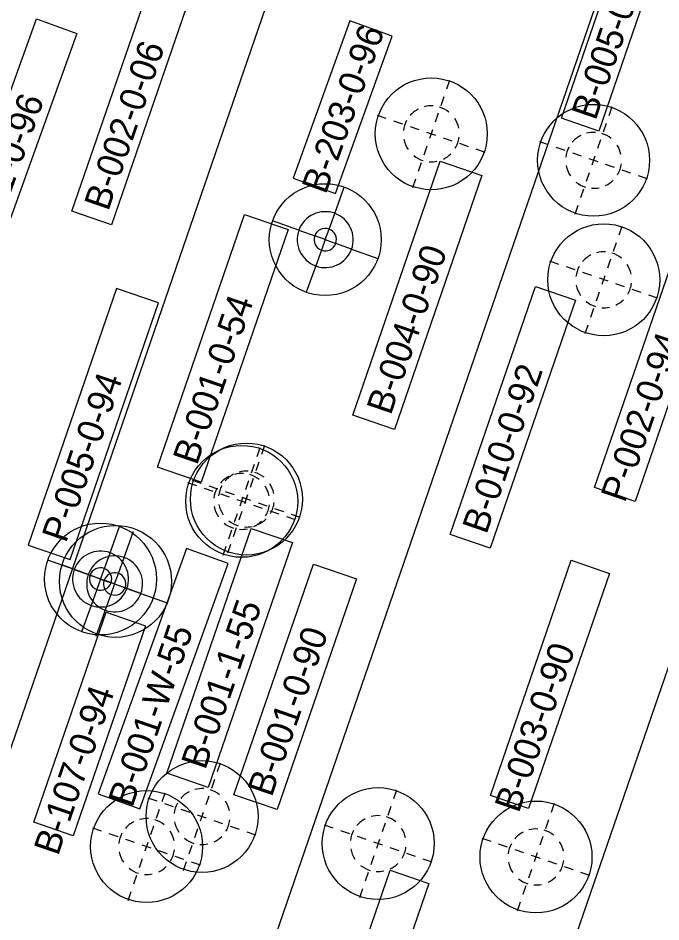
# Model space of a CAD drawing. Extents: x 2191181 to 2192791, y 663049 to 665043.
# Drawn here: x 2191949.2 to 2192121.5, y 663472.3 to 663714.6 of the extents above; entities that cross this region are included whole.
import ezdxf

# ---------------------------------------------------------------- set-up
doc = ezdxf.new("R2010")
doc.units = 0
for name, color, linetype in [('GT_Historic_Soil_Boring', 7, 'Continuous'), ('GT_Instrumented_Soil_Boring', 7, 'Continuous'), ('GT_Project_Soil_Boring', 7, 'Continuous'), ('GT_Project_Text', 7, 'Continuous'), ('GT_W Abut X-Sections', 7, 'Continuous'), ('SH_Cut_Line', 7, 'Continuous')]:
    doc.layers.add(name, color=color, linetype=linetype)

msp = doc.modelspace()

# ---------------------------------------------------------------- linework, layer by layer
at = {"layer": 'GT_Historic_Soil_Boring'}
for p, q in [((2192064.1, 663695.63), (2192064.91, 663697.99)), ((2192062.58, 663691.22), (2192063.39, 663693.58)), ((2192107.59, 663688.53), (2192108.4, 663690.89)), ((2192047.9, 663687.72), (2192045.53, 663688.53)), ((2192061.06, 663686.8), (2192061.87, 663689.17)), ((2192052.31, 663686.2), (2192049.95, 663687.02)), ((2192056.72, 663684.69), (2192054.36, 663685.5)), ((2192106.07, 663684.12), (2192106.88, 663686.48)), ((2192061.13, 663683.17), (2192058.77, 663683.98)), ((2192059.54, 663682.39), (2192060.36, 663684.76)), ((2192058.03, 663677.98), (2192058.84, 663680.34)), ((2192065.55, 663681.65), (2192063.18, 663682.46)), ((2192069.96, 663680.13), (2192067.6, 663680.95)), ((2192091.39, 663680.62), (2192089.03, 663681.44)), ((2192104.55, 663679.7), (2192105.37, 663682.07)), ((2192074.37, 663678.62), (2192072.01, 663679.43)), ((2192095.8, 663679.1), (2192093.44, 663679.92)), ((2192100.22, 663677.59), (2192097.85, 663678.4)), ((2192056.51, 663673.57), (2192057.32, 663675.93)), ((2192104.63, 663676.07), (2192102.26, 663676.88)), ((2192103.04, 663675.29), (2192103.85, 663677.66)), ((2192109.04, 663674.55), (2192106.67, 663675.37)), ((2192101.52, 663670.88), (2192102.33, 663673.25)), ((2192113.45, 663673.03), (2192111.09, 663673.85)), ((2192054.99, 663669.15), (2192055.8, 663671.52)), ((2192117.86, 663671.52), (2192115.5, 663672.33)), ((2192100, 663666.47), (2192100.81, 663668.83)), ((2192098.48, 663662.06), (2192099.3, 663664.42)), ((2192110.32, 663656.5), (2192111.13, 663658.86)), ((2192108.8, 663652.09), (2192109.62, 663654.45)), ((2192094.12, 663648.59), (2192091.76, 663649.41)), ((2192107.28, 663647.67), (2192108.1, 663650.04)), ((2192098.53, 663647.08), (2192096.17, 663647.89)), ((2192102.95, 663645.56), (2192100.58, 663646.37)), ((2192107.36, 663644.04), (2192104.99, 663644.85)), ((2192105.77, 663643.27), (2192106.58, 663645.63)), ((2192111.77, 663642.52), (2192109.41, 663643.34)), ((2192116.18, 663641.01), (2192113.82, 663641.82)), ((2192104.25, 663638.85), (2192105.06, 663641.22)), ((2192120.6, 663639.49), (2192118.23, 663640.3)), ((2192102.73, 663634.44), (2192103.55, 663636.8)), ((2192101.21, 663630.03), (2192102.03, 663632.39)), ((2192013.29, 663597.1), (2192014.1, 663599.46)), ((2192014.56, 663597.72), (2192015.37, 663600.08)), ((2192013.04, 663593.3), (2192013.85, 663595.67)), ((2192011.77, 663592.68), (2192012.58, 663595.05)), ((2191998.36, 663589.81), (2191996, 663590.62)), ((2192010.25, 663588.27), (2192011.06, 663590.64)), ((2192011.52, 663588.89), (2192012.34, 663591.26)), ((2191997.09, 663589.19), (2191994.72, 663590)), ((2192001.5, 663587.67), (2191999.14, 663588.48)), ((2192002.77, 663588.29), (2192000.41, 663589.11)), ((2192005.91, 663586.15), (2192003.55, 663586.97)), ((2192007.19, 663586.77), (2192004.82, 663587.59)), ((2192008.73, 663583.86), (2192009.55, 663586.23)), ((2192011.59, 663585.26), (2192009.23, 663586.07)), ((2192010.01, 663584.48), (2192010.82, 663586.85)), ((2192010.32, 663584.64), (2192007.96, 663585.45)), ((2192014.74, 663583.12), (2192012.37, 663583.93)), ((2192016.01, 663583.74), (2192013.64, 663584.55)), ((2192007.22, 663579.45), (2192008.03, 663581.81)), ((2192008.49, 663580.07), (2192009.3, 663582.43)), ((2192019.15, 663581.6), (2192016.79, 663582.41)), ((2192020.42, 663582.22), (2192018.06, 663583.04)), ((2192023.56, 663580.08), (2192021.2, 663580.9)), ((2192024.83, 663580.7), (2192022.47, 663581.52)), ((2192005.7, 663575.04), (2192006.51, 663577.4)), ((2192006.97, 663575.66), (2192007.78, 663578.02)), ((2192005.45, 663571.24), (2192006.27, 663573.61)), ((2192004.18, 663570.62), (2192004.99, 663572.99)), ((2192002.66, 663512.59), (2192003.47, 663514.96)), ((2192001.14, 663508.18), (2192001.96, 663510.54)), ((2191987.8, 663504.55), (2191988.61, 663506.92)), ((2191999.62, 663503.77), (2192000.44, 663506.13)), ((2192049.87, 663505.34), (2192050.68, 663507.71)), ((2191986.46, 663504.68), (2191984.1, 663505.5)), ((2191990.87, 663503.17), (2191988.51, 663503.98)), ((2192048.35, 663500.93), (2192049.16, 663503.29)), ((2192092.15, 663501.76), (2192092.97, 663504.13)), ((2191986.28, 663500.14), (2191987.1, 663502.51)), ((2191995.29, 663501.65), (2191992.92, 663502.46)), ((2191999.7, 663500.13), (2191997.33, 663500.95)), ((2191998.11, 663499.36), (2191998.92, 663501.72)), ((2192004.11, 663498.61), (2192001.75, 663499.43)), ((2192046.83, 663496.52), (2192047.65, 663498.88)), ((2192090.64, 663497.35), (2192091.45, 663499.71)), ((2191971.6, 663496.65), (2191969.24, 663497.46)), ((2191976.02, 663495.13), (2191973.65, 663495.94)), ((2191984.77, 663495.73), (2191985.58, 663498.09)), ((2191996.59, 663494.94), (2191997.4, 663497.31)), ((2192008.52, 663497.1), (2192006.16, 663497.91)), ((2192012.94, 663495.58), (2192010.57, 663496.39)), ((2192033.67, 663497.44), (2192031.31, 663498.25)), ((2192038.08, 663495.92), (2192035.72, 663496.73)), ((2191980.43, 663493.61), (2191978.06, 663494.42)), ((2191983.25, 663491.32), (2191984.06, 663493.68)), ((2192042.5, 663494.4), (2192040.13, 663495.21)), ((2192046.91, 663492.88), (2192044.54, 663493.7)), ((2192045.32, 663492.11), (2192046.13, 663494.47)), ((2192075.96, 663493.85), (2192073.59, 663494.67)), ((2192089.12, 663492.94), (2192089.93, 663495.3)), ((2191984.84, 663492.09), (2191982.47, 663492.91)), ((2191989.25, 663490.58), (2191986.89, 663491.39)), ((2191995.07, 663490.53), (2191995.89, 663492.9)), ((2192051.32, 663491.37), (2192048.95, 663492.18)), ((2192080.37, 663492.34), (2192078, 663493.15)), ((2192084.78, 663490.82), (2192082.42, 663491.63)), ((2191981.73, 663486.91), (2191982.54, 663489.27)), ((2191993.66, 663489.06), (2191991.3, 663489.87)), ((2192043.8, 663487.7), (2192044.61, 663490.06)), ((2192055.73, 663489.85), (2192053.37, 663490.66)), ((2192060.14, 663488.33), (2192057.78, 663489.14)), ((2192089.19, 663489.3), (2192086.83, 663490.12)), ((2192087.6, 663488.53), (2192088.41, 663490.89)), ((2191993.55, 663486.12), (2191994.37, 663488.48)), ((2191998.08, 663487.54), (2191995.71, 663488.35)), ((2192086.08, 663484.11), (2192086.9, 663486.48)), ((2192093.6, 663487.78), (2192091.24, 663488.6)), ((2192098.02, 663486.27), (2192095.65, 663487.08)), ((2191980.21, 663482.49), (2191981.03, 663484.86)), ((2192042.28, 663483.28), (2192043.09, 663485.65)), ((2192102.43, 663484.75), (2192100.07, 663485.56)), ((2192084.57, 663479.7), (2192085.38, 663482.06)), ((2191978.7, 663478.08), (2191979.51, 663480.44)), ((2192040.76, 663478.87), (2192041.58, 663481.23)), ((2192083.05, 663475.29), (2192083.86, 663477.65))]:
    msp.add_line(p, q, dxfattribs=at)
for centre, start, end in [((2192059.95, 663683.58), 117.402, 139.4735), ((2192059.95, 663683.58), 86.1982, 104.7742), ((2192059.95, 663683.58), 51.0169, 72.892), ((2192059.95, 663683.58), 11.7113, 33.0485), ((2192059.95, 663683.58), 151.726, 173.4799), ((2192059.95, 663683.58), 328.9009, 352.941), ((2192103.44, 663676.48), 117.402, 139.4735), ((2192103.44, 663676.48), 86.1982, 104.7742), ((2192103.44, 663676.48), 51.0169, 72.892), ((2192059.95, 663683.58), 190.866, 213.8982), ((2192103.44, 663676.48), 11.7113, 33.0485), ((2192059.95, 663683.58), 231.0257, 253.1506), ((2192059.95, 663683.58), 295.5179, 314.6905), ((2192103.44, 663676.48), 151.726, 173.4799), ((2192059.95, 663683.58), 265.7426, 281.6878), ((2192103.44, 663676.48), 328.9009, 352.941), ((2192103.44, 663676.48), 190.866, 213.8982), ((2192103.44, 663676.48), 231.0257, 253.1506), ((2192103.44, 663676.48), 295.5179, 314.6905), ((2192103.44, 663676.48), 265.7426, 281.6878), ((2192106.17, 663644.45), 117.402, 139.4735), ((2192106.17, 663644.45), 86.1982, 104.7742), ((2192106.17, 663644.45), 51.0169, 72.892), ((2192106.17, 663644.45), 151.726, 173.4799), ((2192106.17, 663644.45), 11.7113, 33.0485), ((2192106.17, 663644.45), 190.866, 213.8982), ((2192106.17, 663644.45), 328.9009, 352.941), ((2192106.17, 663644.45), 295.5179, 314.6905), ((2192106.17, 663644.45), 231.0257, 253.1506), ((2192106.17, 663644.45), 265.7426, 281.6878), ((2192010.41, 663585.66), 86.1982, 104.7742), ((2192009.14, 663585.04), 117.402, 139.4735), ((2192010.41, 663585.66), 117.402, 139.4735), ((2192009.14, 663585.04), 86.1982, 104.7742), ((2192009.14, 663585.04), 51.0169, 72.892), ((2192010.41, 663585.66), 51.0169, 72.892), ((2192009.14, 663585.04), 151.726, 173.4799), ((2192010.41, 663585.66), 151.726, 173.4799), ((2192009.14, 663585.04), 11.7113, 33.0485), ((2192010.41, 663585.66), 11.7113, 33.0485), ((2192009.14, 663585.04), 190.866, 213.8982), ((2192010.41, 663585.66), 190.866, 213.8982), ((2192009.14, 663585.04), 328.9009, 352.941), ((2192010.41, 663585.66), 328.9009, 352.941), ((2192009.14, 663585.04), 231.0257, 253.1506), ((2192010.41, 663585.66), 231.0257, 253.1506), ((2192009.14, 663585.04), 295.5179, 314.6905), ((2192010.41, 663585.66), 295.5179, 314.6905), ((2192009.14, 663585.04), 265.7426, 281.6878), ((2192010.41, 663585.66), 265.7426, 281.6878), ((2191998.51, 663500.54), 117.402, 139.4735), ((2191998.51, 663500.54), 86.1982, 104.7742), ((2191998.51, 663500.54), 51.0169, 72.892), ((2191998.51, 663500.54), 151.726, 173.4799), ((2191998.51, 663500.54), 11.7113, 33.0485), ((2192045.72, 663493.29), 86.1982, 104.7742), ((2191983.66, 663492.5), 117.402, 139.4735), ((2191983.66, 663492.5), 86.1982, 104.7742), ((2191983.66, 663492.5), 51.0169, 72.892), ((2191998.51, 663500.54), 190.866, 213.8982), ((2191998.51, 663500.54), 328.9009, 352.941), ((2192045.72, 663493.29), 117.402, 139.4735), ((2192045.72, 663493.29), 51.0169, 72.892), ((2191983.66, 663492.5), 151.726, 173.4799), ((2191983.66, 663492.5), 11.7113, 33.0485), ((2192045.72, 663493.29), 151.726, 173.4799), ((2192045.72, 663493.29), 11.7113, 33.0485), ((2192088.01, 663489.71), 117.402, 139.4735), ((2192088.01, 663489.71), 86.1982, 104.7742), ((2192088.01, 663489.71), 51.0169, 72.892), ((2191998.51, 663500.54), 231.0257, 253.1506), ((2191998.51, 663500.54), 295.5179, 314.6905), ((2192088.01, 663489.71), 11.7113, 33.0485), ((2191983.66, 663492.5), 190.866, 213.8982), ((2191983.66, 663492.5), 328.9009, 352.941), ((2191998.51, 663500.54), 265.7426, 281.6878), ((2192045.72, 663493.29), 190.866, 213.8982), ((2192045.72, 663493.29), 328.9009, 352.941), ((2192088.01, 663489.71), 151.726, 173.4799), ((2192088.01, 663489.71), 328.9009, 352.941), ((2191983.66, 663492.5), 231.0257, 253.1506), ((2191983.66, 663492.5), 295.5179, 314.6905), ((2192045.72, 663493.29), 231.0257, 253.1506), ((2192045.72, 663493.29), 295.5179, 314.6905), ((2192088.01, 663489.71), 190.866, 213.8982), ((2191983.66, 663492.5), 265.7426, 281.6878), ((2192045.72, 663493.29), 265.7426, 281.6878), ((2192088.01, 663489.71), 231.0257, 253.1506), ((2192088.01, 663489.71), 295.5179, 314.6905), ((2192088.01, 663489.71), 265.7426, 281.6878)]:
    msp.add_arc(centre, 7.5, start, end, dxfattribs=at)
at = {"layer": 'GT_Instrumented_Soil_Boring'}
for p, q in [((2192034.07, 663662.26), (2192036.61, 663669.32)), ((2192032.55, 663658.03), (2192034.07, 663662.26)), ((2192024.48, 663657.74), (2192017.42, 663660.28)), ((2192024.48, 663657.74), (2192028.71, 663656.22)), ((2192031.53, 663655.21), (2192028.71, 663656.22)), ((2192031.53, 663655.21), (2192032.55, 663658.03)), ((2192031.53, 663655.21), (2192030.52, 663652.38)), ((2192031.53, 663655.21), (2192034.36, 663654.19)), ((2192038.59, 663652.67), (2192034.36, 663654.19)), ((2192030.52, 663652.38), (2192029, 663648.15)), ((2192038.59, 663652.67), (2192045.65, 663650.13)), ((2192029, 663648.15), (2192026.46, 663641.09)), ((2191973.85, 663571.27), (2191976.38, 663578.33)), ((2191977.63, 663569.97), (2191980.17, 663577.03)), ((2191972.33, 663567.04), (2191973.85, 663571.27)), ((2191964.25, 663566.75), (2191957.19, 663569.29)), ((2191976.11, 663565.74), (2191977.63, 663569.97)), ((2191968.03, 663565.45), (2191960.98, 663567.99)), ((2191964.25, 663566.75), (2191968.49, 663565.23)), ((2191971.31, 663564.22), (2191972.33, 663567.04)), ((2191968.03, 663565.45), (2191972.27, 663563.93)), ((2191971.31, 663564.22), (2191968.49, 663565.23)), ((2191971.31, 663564.22), (2191970.3, 663561.39)), ((2191971.31, 663564.22), (2191974.13, 663563.2)), ((2191975.09, 663562.92), (2191972.27, 663563.93)), ((2191975.09, 663562.92), (2191976.11, 663565.74)), ((2191970.3, 663561.39), (2191968.77, 663557.16)), ((2191975.09, 663562.92), (2191974.08, 663560.09)), ((2191978.37, 663561.68), (2191974.13, 663563.2)), ((2191975.09, 663562.92), (2191977.92, 663561.9)), ((2191982.15, 663560.38), (2191977.92, 663561.9)), ((2191978.37, 663561.68), (2191985.43, 663559.14)), ((2191974.08, 663560.09), (2191972.56, 663555.86)), ((2191982.15, 663560.38), (2191989.21, 663557.84)), ((2191968.77, 663557.16), (2191966.24, 663550.1)), ((2191972.56, 663555.86), (2191970.02, 663548.8))]:
    msp.add_line(p, q, dxfattribs=at)
for centre, radius, start, end in [((2192031.53, 663655.21), 7.5, 70.2247, 160.2247), ((2192031.53, 663655.21), 7.5, 340.2247, 70.2247), ((2192031.53, 663655.21), 7.5, 160.2247, 250.2247), ((2192031.53, 663655.21), 3, 160.2247, 250.2247), ((2192031.53, 663655.21), 3, 70.2247, 160.2247), ((2192031.53, 663655.21), 3, 340.2247, 70.2247), ((2192031.53, 663655.21), 3, 250.2247, 340.2247), ((2192031.53, 663655.21), 7.5, 250.2247, 340.2247), ((2191971.31, 663564.22), 7.5, 70.2247, 160.2247), ((2191971.31, 663564.22), 7.5, 340.2247, 70.2247), ((2191975.09, 663562.92), 7.5, 70.2247, 160.2247), ((2191975.09, 663562.92), 7.5, 340.2247, 70.2247), ((2191971.31, 663564.22), 7.5, 160.2247, 250.2247), ((2191971.31, 663564.22), 3, 70.2247, 160.2247), ((2191971.31, 663564.22), 3, 340.2247, 70.2247), ((2191975.09, 663562.92), 7.5, 160.2247, 250.2247), ((2191971.31, 663564.22), 3, 160.2247, 250.2247), ((2191975.09, 663562.92), 3, 160.2247, 250.2247), ((2191975.09, 663562.92), 3, 70.2247, 160.2247), ((2191975.09, 663562.92), 3, 340.2247, 70.2247), ((2191971.31, 663564.22), 7.5, 250.2247, 340.2247), ((2191971.31, 663564.22), 3, 250.2247, 340.2247), ((2191975.09, 663562.92), 3, 250.2247, 340.2247), ((2191975.09, 663562.92), 7.5, 250.2247, 340.2247)]:
    msp.add_arc(centre, radius, start, end, dxfattribs=at)
at = {"layer": 'GT_Project_Soil_Boring'}
for centre in [(2192059.95, 663683.58), (2192103.44, 663676.48), (2192031.53, 663655.21), (2192106.17, 663644.45), (2192010.41, 663585.66), (2192009.14, 663585.04), (2191971.31, 663564.22), (2191975.32, 663563.58), (2191998.51, 663500.54), (2192045.72, 663493.29), (2191983.66, 663492.5), (2192088.01, 663489.71)]:
    msp.add_circle(centre, 15, dxfattribs=at)
at = {"layer": 'GT_Project_Text'}
for points in [[(2191964.96, 663710.48), (2191941.15, 663644.26), (2191930.33, 663648.15), (2191954.14, 663714.37)], [(2192038.08, 663713.87), (2192022.91, 663671.67), (2192034.31, 663667.57), (2192049.49, 663709.77)], [(2192103.72, 663588.77), (2192124.65, 663649.61), (2192135.51, 663645.87), (2192114.58, 663585.03)], [(2191994.32, 663572.38), (2191970.67, 663506.6), (2191981.86, 663502.58), (2192005.51, 663568.35)], [(2192039.89, 663564.28), (2192018.61, 663502.4), (2192007.07, 663506.36), (2192028.35, 663568.25)]]:
    msp.add_lwpolyline(points, close=True, dxfattribs=at)
at = {"layer": 'GT_W Abut X-Sections'}
for p, q in [((2191940.32, 663498.72), (2192109.51, 663990.59)), ((2192003.5, 663425.86), (2192194.34, 663980.69)), ((2192048.86, 663323.61), (2192272.29, 663973.18))]:
    msp.add_line(p, q, dxfattribs=at)
at = {"layer": 'SH_Cut_Line'}
for points in [[(2192094.83, 663687.76), (2192117.84, 663754.65), (2192127.83, 663751.21), (2192104.83, 663684.32)], [(2191963.64, 663662.84), (2191986.54, 663729.42), (2191997.16, 663725.77), (2191974.26, 663659.19)], [(2192038.89, 663608.19), (2192062.3, 663676.25), (2192073.47, 663672.4), (2192050.06, 663604.34)], [(2191986.58, 663594.23), (2192009.88, 663661.98), (2192021.55, 663657.97), (2191998.24, 663590.22)], [(2191975.56, 663642.12), (2191951.89, 663573.32), (2191963.19, 663569.43), (2191986.85, 663638.23)], [(2192065, 663576.16), (2192087.88, 663642.68), (2192098.62, 663638.98), (2192075.74, 663572.47)], [(2191989.09, 663512.15), (2192011.68, 663577.8), (2192022.72, 663574), (2192000.14, 663508.35)], [(2192075.79, 663506.21), (2192097.48, 663569.27), (2192107.72, 663565.75), (2192086.03, 663502.68)], [(2191953.45, 663499), (2191972.83, 663555.33), (2191983.38, 663551.7), (2191964.01, 663495.37)], [(2192024.98, 663416.45), (2192048.96, 663486.18), (2192059.32, 663482.61), (2192035.34, 663412.89)]]:
    msp.add_lwpolyline(points, close=True, dxfattribs=at)

# ---------------------------------------------------------------- texts
at = {"layer": 'GT_Project_Text'}
for s, rotation, p in [('B-005-0-90', 71.0192, (2192103.96, 663686.93)), ('B-203-0-96', 70.2247, (2192031.66, 663667.12)), ('B-002-0-06', 71.0192, (2191973.37, 663662.64)), ('B-201-0-96', 70.2247, (2191940.44, 663648.67)), ('B-004-0-90', 71.0192, (2192049.07, 663607.92)), ('B-001-0-54', 71.0192, (2191997.15, 663594.49)), ('P-002-0-94', 71.0192, (2192111.84, 663584.45)), ('B-010-0-92', 71.0192, (2192074.72, 663576)), ('P-005-0-94', 71.0192, (2191962.03, 663573.67)), ('B-001-1-55', 71.0192, (2191999.37, 663512.83)), ('B-001-W-55', 71.0192, (2191979.82, 663502.73)), ('B-001-0-90', 71.0192, (2192017.17, 663505.54)), ('B-003-0-90', 71.0192, (2192083.38, 663501.25)), ('B-107-0-94', 71.0192, (2191959.9, 663489.78))]:
    msp.add_text(s, height=7, rotation=rotation, dxfattribs=at).set_placement(p)

doc.saveas('drawing.dxf')
